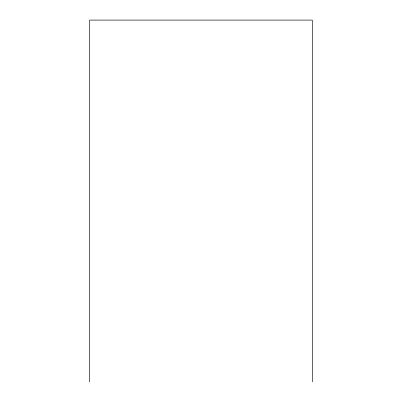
<?xml version="1.0" encoding="UTF-8"?>
<svg xmlns="http://www.w3.org/2000/svg" width="402" height="402" viewBox="0 0 402 402"><rect width="100%" height="100%" fill="white"/><g stroke="black" fill="none" stroke-linecap="round" stroke-linejoin="round"><path stroke-width="0.6" d="M312.299 381.9L312.299 20.1L89.701 20.1L89.701 381.9"/></g></svg>
